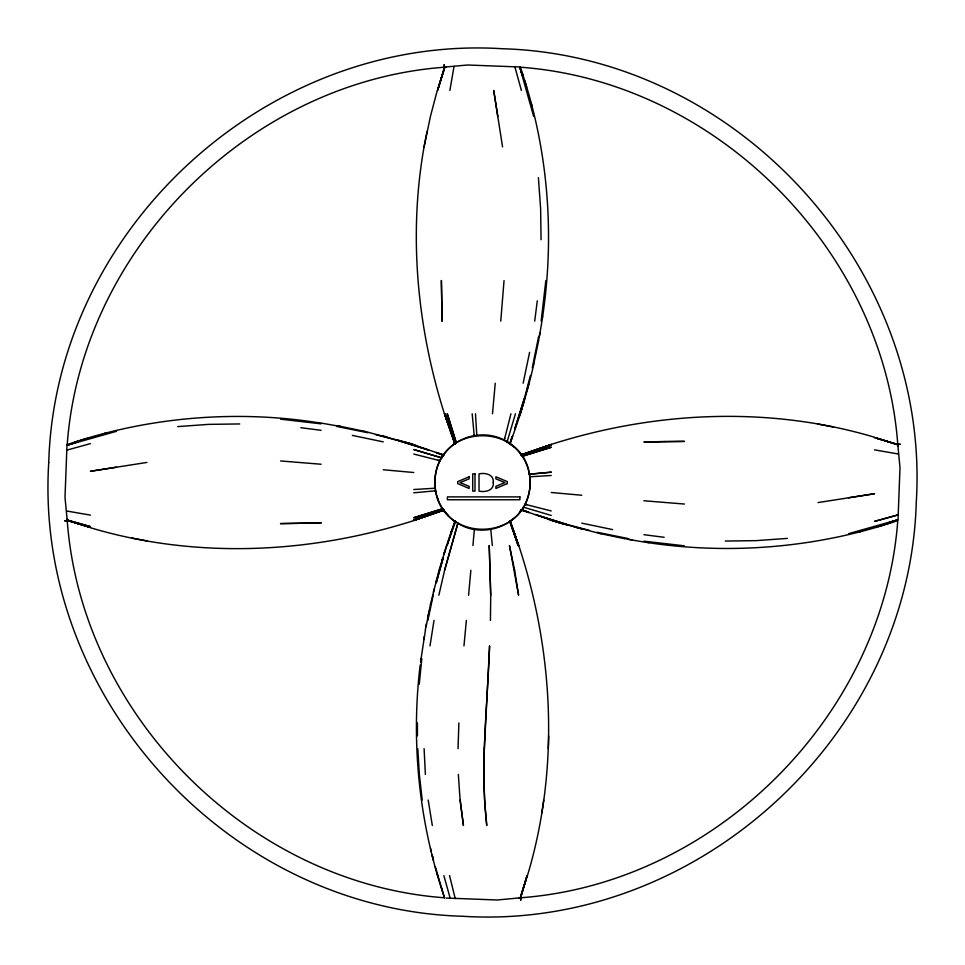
<?xml version="1.0" encoding="UTF-8"?>
<svg xmlns="http://www.w3.org/2000/svg" width="965" height="965" viewBox="0 0 965 965"><rect width="100%" height="100%" fill="white"/><g stroke="black" fill="none" stroke-linecap="round" stroke-linejoin="round"><path stroke-width="1.45" d="M490.425 620.411L490.739 595.236L489.255 545.563M527.433 875.617C559.784 768.236 553.657 651.508 518.784 545.563M548.313 748.695L548.687 735.825M458.037 748.695L458.882 722.942M66.947 446.252L65.005 497.373L67.224 520.593C81.555 715.487 249.513 883.445 444.407 897.776L435.239 866.654M898.053 518.748L899.995 467.627L897.776 444.407C883.445 249.513 715.487 81.555 520.593 67.224L520.268 67.068M504.044 280.55L500.763 321.104M472.934 545.563L474.261 530.448M545.828 280.55L541.16 321.104M419.232 684.294L421.826 658.637M468.58 595.236L470.86 570.267M492.488 413.768L495.25 383.238M463.972 645.862L466.36 620.411M420.185 665.042C410.656 743.026 419.425 824.773 444.672 897.981M420.559 661.809L425.481 629.952M534.694 321.104L537.288 300.851M420.716 661.809L421.138 658.637M542.221 318.559L542.595 316.074M541.847 812.795L543.753 800.069M449.871 90.445L454.008 66.597M429.992 645.862L434.021 620.411M425.324 629.952L426.494 623.595M423.84 639.493L424.371 636.321M539.254 336.737L539.942 332.877M426.011 626.768L430.474 604.669M538.506 340.669C555.719 252.492 550.931 159.792 522.704 74.389M424.105 146.909L430.414 116.476L437.254 90.445M538.567 336.737L532.258 367.858M538.663 340.669L533.742 363.986M427.025 131.638C407.339 225.062 415.758 323.118 444.407 413.768M427.821 617.286L429.148 610.917M427.869 620.411L433.225 595.236M523.139 383.238L529.604 352.334M430.366 604.669L439.003 570.267L448.653 539.459M438.846 595.236L444.624 570.267L457.88 523.235L454.165 520.798A46.61 46.61 0 0 1 448.122 515.443M533.838 363.986C530.014 380.765 525.515 397.387 520.268 413.768C517.083 423.804 513.633 433.743 509.99 443.611C514.152 446.626 518.036 450.619 521.281 454.805C522.572 456.747 523.911 458.821 524.984 460.956C530.859 472.536 531.775 486.541 527.264 498.748C518.386 526.48 482.102 538.965 457.88 523.235L444.576 570.267M504.683 438.363L504.261 440.112L513.959 446.747L509.653 443.562M530.4 375.542L524.357 398.557L514.864 428.822L524.297 398.557M433.442 592.1L434.238 588.927M510.943 413.768L504.261 440.112C484.104 429.329 456.759 435.758 443.876 454.768M528.965 383.238L526.902 390.921M435.878 582.715L436.723 579.591M507.385 440.8L507.12 441.765L515.443 413.768M524.719 398.557L520.268 413.768M441.861 560.991L442.766 557.854M523.669 402.369L519.049 417.531M444.672 551.703L443.779 554.779L445.625 548.639M437.953 89.009L444.781 67.068L467.627 65.005L518.748 66.947M437.929 89.082L444.672 67.128M520.219 413.768L521.389 409.956M520.219 897.933L527.107 875.617L520.593 897.776C715.487 883.445 883.445 715.487 897.776 520.593C811.36 549.929 714.872 556.479 624.331 538.506M445.685 548.639L446.638 545.563M452.838 527.324L455.166 521.486L454.165 520.798L455.118 521.486L454.165 520.798L455.01 521.389L448.604 539.459M450.776 533.368L451.777 530.34L450.667 533.368M451.837 530.34L452.947 527.324M454.057 524.248L455.07 521.438M451.306 533.368L454.925 523.235M509.834 443.514L507.494 441.97L509.882 443.514L512.27 436.301L509.99 443.611L512.584 436.301M67.068 444.732L67.224 444.407C81.555 249.513 249.513 81.555 444.407 67.224L445.685 67.128M363.986 431.162L409.956 443.514L443.611 455.07C430.402 472.898 432.549 499.749 448.122 515.443L443.876 510.232M440.016 453.743L443.562 455.07L443.031 455.806L443.514 455.118M443.031 455.806L443.611 455.01L436.301 452.416M521.172 510.292A46.622 46.622 0 0 1 519.532 512.427L521.595 509.725L528.699 512.27L521.595 509.725L519.532 512.427L521.486 509.882M519.532 512.427L521.438 509.93L524.984 511.209M67.019 444.672C146.149 417.387 234.772 409.413 318.559 422.779M443.405 455.275L436.301 452.73L443.562 455.07M520.424 897.872L527.216 875.617L520.424 897.776L520.798 900.261L520.593 897.776L497.373 899.995L446.252 898.053M454.805 443.779L444.467 413.768L454.805 443.719L454.165 444.202L454.961 443.671L444.829 413.768L454.961 443.671M509.653 521.438L513.959 518.253M466.3 437.736L467 437.471M510.039 521.329L518.41 545.563L510.147 521.281M67.224 445.203L116.476 431.319M897.776 519.797L848.525 533.681M521.281 454.805L551.232 444.467L521.281 454.805L519.532 452.573A46.622 46.622 0 0 1 521.172 454.708M443.719 510.195L413.768 520.533L443.779 510.195L443.031 509.194L443.719 510.087L413.768 520.171L443.671 510.039M443.454 509.773L418.074 518.362M521.329 454.961L551.232 444.829L521.281 454.853M551.232 447.217L522.234 456.288L551.232 447.326M413.768 517.783L442.766 508.712L413.768 517.674M74.389 442.296L77.622 441.282M887.378 523.718L890.611 522.704M87.212 438.363L80.795 440.221M877.788 526.637L884.205 524.779M551.232 444.407C655.271 411.15 769.358 405.867 874.555 437.254M413.768 520.593C309.729 553.85 195.642 559.133 90.445 527.746M66.694 450.185L90.445 443.611M898.306 514.815L874.555 521.389L898.306 514.815L897.341 515.02M116.476 467.205L90.445 471.282L146.909 462.44M848.525 497.795L874.555 493.718L818.091 502.56M413.768 492.813L435.613 490.799L434.974 490.847M519.315 897.872L520.593 897.776L519.11 897.872M445.89 67.128L444.407 67.224L444.202 64.739L444.407 67.224L445.468 67.176M177.656 426.602L208.669 424.371L239.73 423.949M787.344 538.398L756.331 540.629L725.27 541.051M530.666 476.746L551.232 475.48M413.768 489.52L434.334 488.254M601.014 533.838L558.807 522.656L521.389 509.93L528.699 512.584M280.55 460.956L321.104 464.237M684.45 504.044L643.896 500.763M280.55 419.172L321.104 423.84M684.45 545.828L643.896 541.16M383.238 469.75L413.768 472.512M551.232 492.488L581.762 495.25M300.851 427.712L321.104 430.306M643.896 534.694L664.149 537.288M318.559 422.622L340.669 426.494M646.441 542.221L648.926 542.595M874.555 449.871L898.403 454.008M90.445 515.129L66.597 510.992M628.263 539.254L632.123 539.942M336.737 425.589L363.986 431.258M818.091 424.105L833.362 427.025M336.737 426.433L367.858 432.742M628.263 538.567L597.142 532.258M131.638 537.975L146.909 540.895M624.331 538.663L601.014 533.742M352.334 435.396L383.238 441.861M581.762 523.139L612.666 529.604M438.363 460.317L440.112 460.739L413.768 454.057M526.637 504.683L524.888 504.261L551.232 510.943M375.542 434.6L398.557 440.643L428.822 450.136L398.557 440.703M589.458 530.4L566.443 524.357L536.178 514.864L566.443 524.297M383.238 436.035L387.11 437.036M581.762 528.965L574.079 526.902M398.557 440.281L413.768 444.732M524.2 507.385L523.235 507.12L551.232 515.443M566.443 524.719L551.232 520.268M562.631 523.669L547.469 519.049M875.991 437.953L897.872 444.672M89.009 527.047L67.068 520.219L90.445 527.433L67.068 520.219M875.918 437.929L897.776 444.576L900.261 444.202L897.776 444.407L897.824 445.468M89.082 527.071L67.128 520.424M406.193 442.453L417.531 445.951M551.232 520.219L555.044 521.389M409.956 443.562L413.768 444.829M521.389 509.93L524.984 511.257M520.328 67.019L522.873 74.389M437.736 498.7L437.471 498M519.797 67.224L533.681 116.476M512.632 529.447L509.882 521.486L517.988 545.563M447.217 413.768L456.288 442.766L447.326 413.768M441.548 887.909L442.501 890.985M526.637 87.212L524.779 80.795M514.815 66.694L521.389 90.445M443.876 875.617L450.185 898.306M436.88 872.65L437.676 875.617M449.557 875.617L455.227 898.62M433.538 860.659L432.115 854.676L432.803 857.692M430.523 848.416L431.258 851.709M428.195 800.069L432.32 825.521M497.795 116.476L493.718 90.445L502.56 146.909M460.16 800.069L463.441 825.521L460.1 800.069L458.351 774.461M422.2 800.069L419.341 774.461L417.797 748.695M492.331 545.563L490.847 529.978M472.187 413.768L474.201 435.613L474.153 434.974M897.872 445.685L897.776 444.407L897.872 445.89M67.128 519.315L67.224 520.593L64.739 520.798L67.224 520.593L67.128 519.11M538.398 177.656L540.629 208.669L541.051 239.73M475.48 413.768L476.746 434.334M424.105 748.695L425.384 774.461M489.207 545.563L490.69 595.236M417.423 722.942L417.423 735.825M484.273 748.695L483.694 774.461L484.599 800.069L486.77 825.521C479.894 765.727 487.566 705.692 489.581 645.862L484.334 748.695M48.733 462.645C34.004 696.561 228.319 909.597 462.645 916.268C696.561 930.996 909.597 736.681 916.268 502.355C930.996 268.439 736.681 55.403 502.355 48.733C268.439 34.004 55.403 228.319 48.733 462.645M530.135 482.476C529.701 544.815 435.299 544.815 434.865 482.476C435.36 420.197 529.64 420.197 530.135 482.476M493.284 482.416C494.189 490.703 485.274 492.476 479.026 491.113L479.026 473.887C485.226 472.476 494.092 474.406 493.284 482.416M437.893 576.467L436.301 582.715L443.188 557.854L437.893 576.467M443.249 71.627L437.567 90.445L444.781 67.068L443.249 71.627M449.027 539.459L447.012 545.563L451.089 533.368L449.027 539.459M507.288 483.586L495.889 488.459L495.889 486.348L504.9 482.584L495.889 478.869L495.889 476.806L507.288 481.619L507.288 483.586M469.111 476.806L457.712 481.619L457.712 483.586L469.111 488.459L469.111 486.348L460.052 482.584L469.111 478.869L469.111 476.806M525.841 453.321L521.389 455.01L551.232 444.672L525.841 453.321M443.611 509.99L413.768 520.328L443.611 509.99M530.026 452.151L521.486 455.118L551.232 445.094L530.026 452.151M443.514 509.882L413.768 519.906L443.514 509.882M71.205 443.876L67.285 445.155L77.622 441.861L71.205 443.876M897.715 519.846L887.378 523.139L897.715 519.846M106.669 433.068L103.436 433.864L106.669 433.068M861.564 531.136L858.331 531.932L861.564 531.196M551.232 472.187L529.387 474.201L551.232 472.187M664.149 441.5L643.896 442.079L684.45 441.391L664.149 441.5M321.104 522.921L280.55 523.609L321.104 522.921M474.997 473.887L472.717 473.887L472.717 491.113L474.997 491.113L474.997 473.887M519.906 496.891L447.434 496.891L447.434 499.761L519.906 499.761L519.906 496.891M441.765 457.88L413.768 449.557L441.765 457.88M90.445 526.637L67.019 520.002L90.445 526.637M893.373 443.249L874.555 437.567L897.933 444.781L893.373 443.249M511.583 525.515L509.99 521.389L518.519 545.563L511.583 525.515M455.01 443.611L444.672 413.768L455.01 443.611M511.74 525.418L510.195 521.281L518.736 545.563L511.74 525.418M455.118 443.514L445.094 413.768L455.118 443.514M521.124 71.205L519.846 67.285L523.139 77.622L521.124 71.205M531.932 106.669L531.136 103.436L531.932 106.669M514.647 570.267L509.46 545.563L518.579 595.176L514.647 570.267M442.079 321.104L441.391 280.55L442.079 321.104"/></g></svg>
